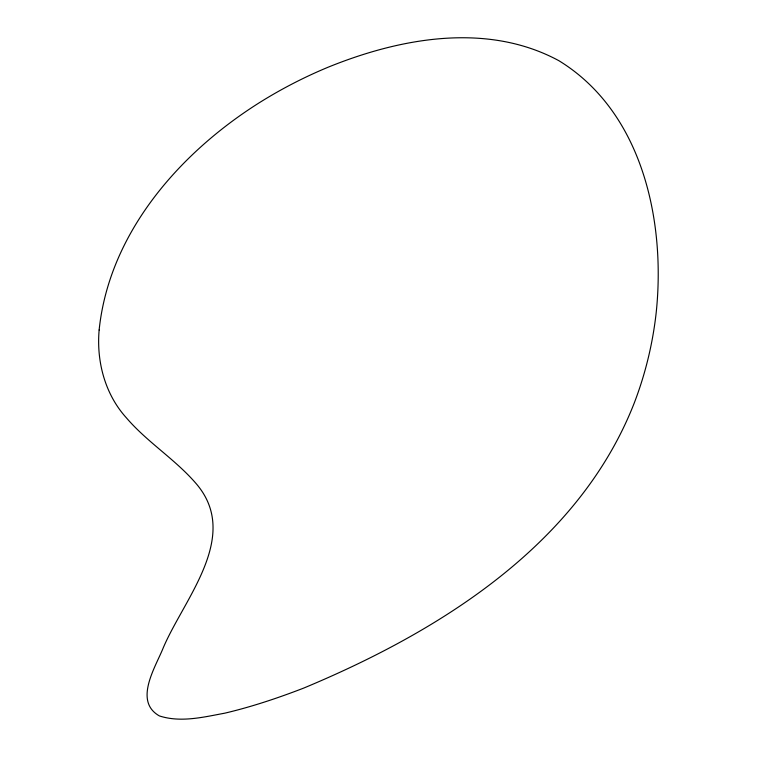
<?xml version="1.0" encoding="UTF-8"?>
<svg xmlns="http://www.w3.org/2000/svg" width="757" height="757" viewBox="0 0 757 757"><rect width="100%" height="100%" fill="white"/><g stroke="black" fill="none" stroke-linecap="round" stroke-linejoin="round"><path stroke-width="1.14" d="M99.139 329.995C96.376 361.42 104.93 394.217 126.419 417.873C147.52 442.523 175.851 459.66 196.82 484.414C240.631 536.685 184.036 598.73 163.238 647.85C155.497 667.182 133.364 701.275 159.415 715.933C180.762 722.84 203.491 717.116 224.848 713.16C251.712 706.82 277.914 698.039 303.652 688.113C438.682 631.811 578.698 545.22 634.3 402.885A365.243 365.243 0 0 0 656.177 312.783C665.829 221.252 642.589 111.941 558.855 60.683C487.044 21.877 399.97 37.964 327.838 67.326A467.012 467.012 0 0 0 259.519 102.602C179.674 152.819 109.159 232.976 99.139 329.995"/></g></svg>
